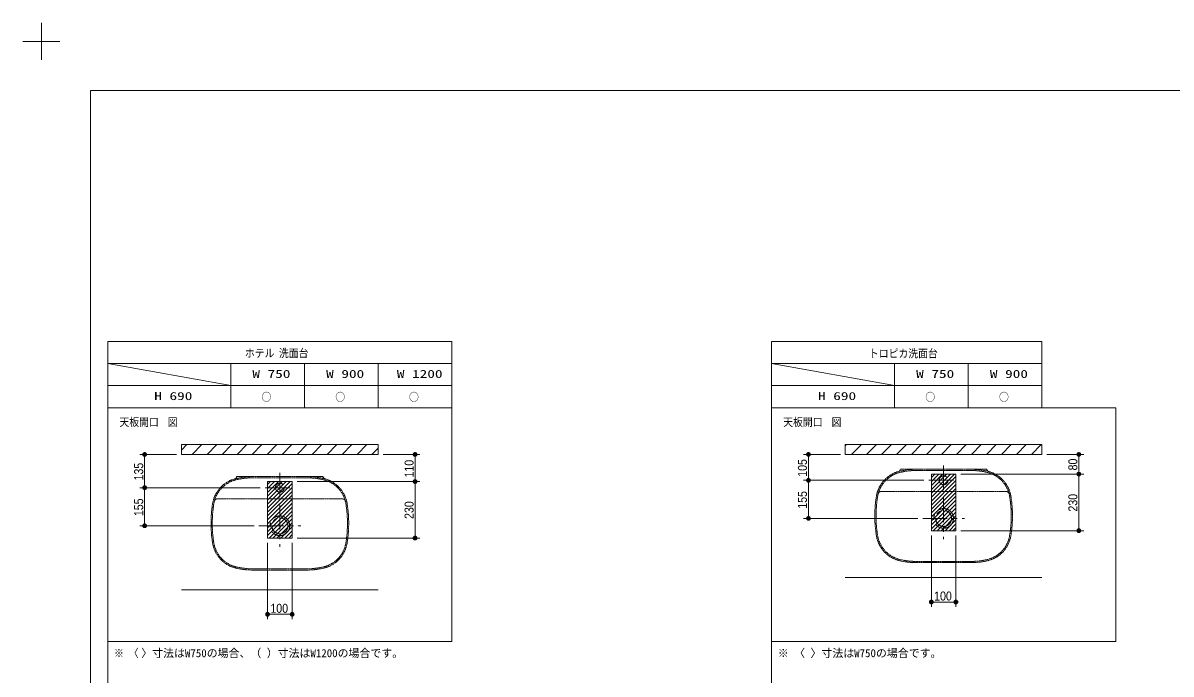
# Model space of a CAD drawing. Units: millimetres, scale not verified. Extents: x -6062 to 6062, y -3045 to 3045.
# Drawn here: x -6062 to -1392, y 397 to 3045 of the extents above; entities that cross this region are included whole.
import ezdxf
from ezdxf.enums import TextEntityAlignment as Align

# ---------------------------------------------------------------- set-up
doc = ezdxf.new("R2010")
doc.units = ezdxf.units.MM
doc.header["$LTSCALE"] = 20
doc.linetypes.add('CHAIN1', pattern=[8, 5, -1, 1, -1])
for name, color, linetype, lineweight in [('0-0_1図面枠', 7, 'Continuous', 9), ('0-4_0', 7, 'Continuous', 9), ('0-5_2寸法-1', 7, 'Continuous', 9), ('0-7_3一般', 7, 'Continuous', 9)]:
    doc.layers.add(name, color=color, linetype=linetype, lineweight=lineweight)
doc.styles.add('ＭＳ ゴシック', font='')
doc.styles.add('ＭＳ Ｐゴシック', font='')
doc.styles.get('ＭＳ ゴシック').set_extended_font_data('MS Gothic')
doc.styles.get('ＭＳ Ｐゴシック').set_extended_font_data('MS PGothic')

# ---------------------------------------------------------------- blocks, each defined once
blk = doc.blocks.new('グループ')
at = {"layer": '0-0_1図面枠'}
for p, q in [((-84000, 57900), (-84000, 60900)), ((-85500, 59400), (-82500, 59400))]:
    blk.add_line(p, q, dxfattribs=at)
blk = doc.blocks.new('グループ-2')
at = {"layer": '0-0_1図面枠'}
blk.add_lwpolyline([(-80000, 55400), (80000, 55400), (80000, -55400), (-80000, -55400)], close=True, dxfattribs=at)
blk = doc.blocks.new('図面枠')
at = {"layer": '0-0_1図面枠'}
for name in ['グループ', 'グループ-2']:
    blk.add_blockref(name, (0, 0), dxfattribs=at)
blk = doc.blocks.new('_Dot')
at = {"layer": '0-4_0'}
for p, q in [((-10, 0), (-20, 0)), ((9.78, 2), (-9.78, 2)), ((7.99, 6), (-7.99, 6)), ((9.16, -3.98), (-9.16, -3.98)), ((6, -7.98), (-6, -7.98))]:
    blk.add_line(p, q, dxfattribs=at)
for points in [[(10, 0), (9.92, 1.25), (9.69, 2.49), (9.3, 3.68), (8.76, 4.82), (8.09, 5.88), (7.29, 6.85), (6.37, 7.71), (5.36, 8.44), (4.26, 9.05), (3.09, 9.51), (1.87, 9.82), (0.63, 9.98), (-0.63, 9.98), (-1.87, 9.82), (-3.09, 9.51), (-4.26, 9.05), (-5.36, 8.44), (-6.37, 7.71), (-7.29, 6.85), (-8.09, 5.88), (-8.76, 4.82), (-9.3, 3.68), (-9.69, 2.49), (-9.92, 1.25), (-10, 0), (0, 0)], [(-10, 0), (-9.92, -1.25), (-9.69, -2.49), (-9.3, -3.68), (-8.76, -4.82), (-8.09, -5.88), (-7.29, -6.85), (-6.37, -7.71), (-5.36, -8.44), (-4.26, -9.05), (-3.09, -9.51), (-1.87, -9.82), (-0.63, -9.98), (0.63, -9.98), (1.87, -9.82), (3.09, -9.51), (4.26, -9.05), (5.36, -8.44), (6.37, -7.71), (7.29, -6.85), (8.09, -5.88), (8.76, -4.82), (9.3, -3.68), (9.69, -2.49), (9.92, -1.25), (10, 0), (0, 0)]]:
    blk.add_lwpolyline(points, close=True, dxfattribs=at)
blk = doc.blocks.new('グループ-24')
at = {"layer": '0-7_3一般', "linetype": 'CHAIN1'}
for p, q in [((-62400, 24000), (-66800, 24000)), ((-62400, 23900), (-66800, 23900)), ((-59556.5, 22200), (-69643.5, 22200)), ((-66800, 16500), (-62400, 16500)), ((-66800, 16400), (-62400, 16400))]:
    blk.add_line(p, q, dxfattribs=at)
for points in [[(-68195, 23835.5), (-68100, 24000), (-66800, 24000)], [(-61005, 23835.5), (-61100, 24000), (-62400, 24000)]]:
    blk.add_lwpolyline(points, dxfattribs=at)
for centre, radius, start, end in [((-67602.3, 21406.8), 2500, 103.25116, 170.74039), ((-67602.3, 21406.8), 2400, 103.25116, 170.74039), ((-66800, 18000), 6000, 90, 103.25116), ((-66800, 18000), 5900, 90, 103.25116), ((-62400, 18000), 6000, 76.74884, 90), ((-62400, 18000), 5900, 76.74884, 90), ((-61597.7, 21406.8), 2400, 9.25961, 76.74884), ((-61597.7, 21406.8), 2500, 9.25961, 76.74884), ((-60200, 20200), 10000, 170.74039, 189.25961), ((-60200, 20200), 9900, 170.74039, 189.25961), ((-69643.5, 21900), 300, 90, 166.41711), ((-59556.5, 21900), 300, 13.58289, 90), ((-69000, 20200), 9900, 350.74039, 9.25961), ((-69000, 20200), 10000, 350.74039, 9.25961), ((-67602.3, 18993.2), 2500, 189.25961, 256.74884), ((-67602.3, 18993.2), 2400, 189.25961, 256.74884), ((-61597.7, 18993.2), 2400, 283.25116, 350.74039), ((-61597.7, 18993.2), 2500, 283.25116, 350.74039), ((-66800, 22400), 6000, 256.74884, 270), ((-66800, 22400), 5900, 256.74884, 270), ((-62400, 22400), 5900, 270, 283.25116), ((-62400, 22400), 6000, 270, 283.25116)]:
    blk.add_arc(centre, radius, start, end, dxfattribs=at)
blk = doc.blocks.new('グループ-25')
at = {"layer": '0-7_3一般', "linetype": 'CHAIN1'}
for p, q in [((-8400, 24600), (-12800, 24600)), ((-8400, 24500), (-12800, 24500)), ((-5556.5, 22800), (-15643.5, 22800)), ((-12800, 17100), (-8400, 17100)), ((-12800, 17000), (-8400, 17000))]:
    blk.add_line(p, q, dxfattribs=at)
for points in [[(-14195, 24435.5), (-14100, 24600), (-12800, 24600)], [(-7005, 24435.5), (-7100, 24600), (-8400, 24600)]]:
    blk.add_lwpolyline(points, dxfattribs=at)
for centre, radius, start, end in [((-13602.3, 22006.8), 2500, 103.25116, 170.74039), ((-13602.3, 22006.8), 2400, 103.25116, 170.74039), ((-12800, 18600), 6000, 90, 103.25116), ((-12800, 18600), 5900, 90, 103.25116), ((-8400, 18600), 6000, 76.74884, 90), ((-8400, 18600), 5900, 76.74884, 90), ((-7597.7, 22006.8), 2400, 9.25961, 76.74884), ((-7597.7, 22006.8), 2500, 9.25961, 76.74884), ((-15643.5, 22500), 300, 90, 166.41711), ((-5556.5, 22500), 300, 13.58289, 90), ((-6200, 20800), 10000, 170.74039, 189.25961), ((-6200, 20800), 9900, 170.74039, 189.25961), ((-15000, 20800), 9900, 350.74039, 9.25961), ((-15000, 20800), 10000, 350.74039, 9.25961), ((-13602.3, 19593.2), 2500, 189.25961, 256.74884), ((-13602.3, 19593.2), 2400, 189.25961, 256.74884), ((-7597.7, 19593.2), 2400, 283.25116, 350.74039), ((-7597.7, 19593.2), 2500, 283.25116, 350.74039), ((-12800, 23000), 6000, 256.74884, 270), ((-12800, 23000), 5900, 256.74884, 270), ((-8400, 23000), 5900, 270, 283.25116), ((-8400, 23000), 6000, 270, 283.25116)]:
    blk.add_arc(centre, radius, start, end, dxfattribs=at)

msp = doc.modelspace()

# ---------------------------------------------------------------- linework, layer by layer
at = {"layer": '0-0_1図面枠'}
for p, q in [((-5717.5, 1750), (-5717.5, -2420)), ((-3017.5, 1750), (-3017.5, -2420)), ((-4317.5, 1660), (-5717.5, 1660)), ((-5717.5, 1660), (-5217.5, 1570)), ((-5217.5, 1480), (-5217.5, 1660)), ((-4917.5, 1480), (-4917.5, 1660)), ((-4617.5, 1480), (-4617.5, 1660)), ((-1917.5, 1660), (-3017.5, 1660)), ((-3017.5, 1660), (-2517.5, 1570)), ((-2517.5, 1480), (-2517.5, 1660)), ((-2217.5, 1480), (-2217.5, 1660)), ((-5717.5, 1570), (-4317.5, 1570)), ((-3017.5, 1570), (-1917.5, 1570))]:
    msp.add_line(p, q, dxfattribs=at)
for points in [[(-5717.5, 1750), (-4317.5, 1750), (-4317.5, 1480), (-5717.5, 1480)], [(-3017.5, 1750), (-1917.5, 1750), (-1917.5, 1480), (-3017.5, 1480)], [(-5717.5, 1480), (-4317.5, 1480), (-4317.5, 530), (-5717.5, 530)], [(-3017.5, 1480), (-1617.5, 1480), (-1617.5, 530), (-3017.5, 530)]]:
    msp.add_lwpolyline(points, close=True, dxfattribs=at)
at = {"layer": '0-5_2寸法-1'}
for p, q in [((-5437.5, 1290), (-5587.5, 1290)), ((-5567.5, 1170.01), (-5567.5, 1274.99)), ((-4597.5, 1290), (-4447.5, 1290)), ((-4467.5, 1195.01), (-4467.5, 1274.99)), ((-2737.5, 1290), (-2887.5, 1290)), ((-2867.5, 1200.01), (-2867.5, 1274.99)), ((-1897.5, 1290), (-1747.5, 1290)), ((-1767.5, 1225.01), (-1767.5, 1274.99)), ((-4947.5, 1180), (-4447.5, 1180)), ((-4947.5, 1180), (-4447.5, 1180)), ((-2397.5, 1185), (-2887.5, 1185)), ((-2397.5, 1185), (-2887.5, 1185)), ((-2867.5, 1169.99), (-2867.5, 1045.01)), ((-2247.5, 1210), (-1747.5, 1210)), ((-2247.5, 1210), (-1747.5, 1210)), ((-1767.5, 995.01), (-1767.5, 1194.99)), ((-5097.5, 1155), (-5587.5, 1155)), ((-5097.5, 1155), (-5587.5, 1155)), ((-5567.5, 1139.99), (-5567.5, 1015.01)), ((-4467.5, 965.01), (-4467.5, 1164.99)), ((-2422.5, 1030), (-2887.5, 1030)), ((-5122.5, 1000), (-5587.5, 1000)), ((-4947.5, 950), (-4447.5, 950)), ((-2367.5, 960), (-2367.5, 670)), ((-2267.5, 960), (-2267.5, 670)), ((-2247.5, 980), (-1747.5, 980)), ((-5067.5, 930), (-5067.5, 620)), ((-4967.5, 930), (-4967.5, 620)), ((-2282.51, 690), (-2352.49, 690)), ((-4982.51, 640), (-5052.49, 640))]:
    msp.add_line(p, q, dxfattribs=at)
at = {"layer": '0-7_3一般'}
for p, q in [((-5417.5, 1307.76), (-5395.26, 1330)), ((-5374.3, 1290), (-5334.3, 1330)), ((-5313.34, 1290), (-5273.34, 1330)), ((-5252.38, 1290), (-5212.38, 1330)), ((-5191.42, 1290), (-5151.42, 1330)), ((-5130.46, 1290), (-5090.46, 1330)), ((-5069.5, 1290), (-5029.5, 1330)), ((-5008.54, 1290), (-4968.54, 1330)), ((-4947.58, 1290), (-4907.58, 1330)), ((-4886.62, 1290), (-4846.62, 1330)), ((-4825.66, 1290), (-4785.66, 1330)), ((-4764.7, 1290), (-4724.7, 1330)), ((-4703.74, 1290), (-4663.74, 1330)), ((-4642.78, 1290), (-4617.5, 1315.28)), ((-2717.5, 1325.52), (-2713.02, 1330)), ((-2692.06, 1290), (-2652.06, 1330)), ((-2631.1, 1290), (-2591.1, 1330)), ((-2570.14, 1290), (-2530.14, 1330)), ((-2509.18, 1290), (-2469.18, 1330)), ((-2448.22, 1290), (-2408.22, 1330)), ((-2387.26, 1290), (-2347.26, 1330)), ((-2326.3, 1290), (-2286.3, 1330)), ((-2265.34, 1290), (-2225.34, 1330)), ((-2204.38, 1290), (-2164.38, 1330)), ((-2143.42, 1290), (-2103.42, 1330)), ((-2082.46, 1290), (-2042.46, 1330)), ((-2021.5, 1290), (-1981.5, 1330)), ((-1960.54, 1290), (-1920.54, 1330)), ((-5417.5, 1290), (-4617.5, 1290)), ((-2717.5, 1290), (-1917.5, 1290)), ((-5067.5, 1168), (-5055.5, 1180)), ((-5067.5, 1152), (-5039.5, 1180)), ((-5067.5, 1136), (-5023.5, 1180)), ((-5067.5, 1120), (-5007.5, 1180)), ((-5067.5, 1104), (-4991.5, 1180)), ((-5067.5, 1088), (-4975.5, 1180)), ((-5067.5, 1072), (-4967.5, 1172)), ((-2367.5, 1196), (-2353.5, 1210)), ((-2367.5, 1180), (-2337.5, 1210)), ((-2367.5, 1164), (-2321.5, 1210)), ((-2367.5, 1148), (-2305.5, 1210)), ((-2367.5, 1132), (-2289.5, 1210)), ((-2367.5, 1116), (-2273.5, 1210)), ((-2367.5, 1100), (-2267.5, 1200)), ((-2367.5, 1084), (-2267.5, 1184)), ((-2367.5, 1068), (-2267.5, 1168)), ((-5067.5, 1056), (-4967.5, 1156)), ((-5067.5, 1040), (-4967.5, 1140)), ((-5067.5, 1024), (-4967.5, 1124)), ((-2367.5, 1052), (-2267.5, 1152)), ((-2367.5, 1036), (-2267.5, 1136)), ((-5067.5, 1008), (-4967.5, 1108)), ((-5067.5, 992), (-4967.5, 1092)), ((-5067.5, 976), (-4967.5, 1076)), ((-2367.5, 1020), (-2267.5, 1120)), ((-2367.5, 1004), (-2267.5, 1104)), ((-2367.5, 988), (-2267.5, 1088)), ((-5067.5, 960), (-4967.5, 1060)), ((-5061.5, 950), (-4967.5, 1044)), ((-5045.5, 950), (-4967.5, 1028)), ((-2359.5, 980), (-2267.5, 1072)), ((-2343.5, 980), (-2267.5, 1056)), ((-2327.5, 980), (-2267.5, 1040)), ((-5029.5, 950), (-4967.5, 1012)), ((-5013.5, 950), (-4967.5, 996)), ((-2311.5, 980), (-2267.5, 1024)), ((-2295.5, 980), (-2267.5, 1008)), ((-2279.5, 980), (-2267.5, 992)), ((-4997.5, 950), (-4967.5, 980)), ((-4981.5, 950), (-4967.5, 964)), ((-2717.5, 790), (-1917.5, 790)), ((-5417.5, 740), (-4617.5, 740))]:
    msp.add_line(p, q, dxfattribs=at)
at = {"layer": '0-7_3一般', "linetype": 'CHAIN1'}
for p, q in [((-5017.5, 1215), (-5017.5, 1095)), ((-2317.5, 1245), (-2317.5, 1125)), ((-2377.5, 1185), (-2257.5, 1185)), ((-5077.5, 1155), (-4957.5, 1155)), ((-5017.5, 1085), (-5017.5, 915)), ((-2317.5, 1115), (-2317.5, 945)), ((-2402.5, 1030), (-2232.5, 1030)), ((-5102.5, 1000), (-4932.5, 1000))]:
    msp.add_line(p, q, dxfattribs=at)
at = {"layer": '0-7_3一般'}
for points in [[(-5417.5, 1330), (-4617.5, 1330), (-4617.5, 1290), (-5417.5, 1290)], [(-2717.5, 1330), (-1917.5, 1330), (-1917.5, 1290), (-2717.5, 1290)], [(-5067.5, 1180), (-4967.5, 1180), (-4967.5, 950), (-5067.5, 950)], [(-5067.5, 1180), (-4967.5, 1180), (-4967.5, 950), (-5067.5, 950)], [(-2367.5, 1210), (-2267.5, 1210), (-2267.5, 980), (-2367.5, 980)], [(-2367.5, 1210), (-2267.5, 1210), (-2267.5, 980), (-2367.5, 980)]]:
    msp.add_lwpolyline(points, close=True, dxfattribs=at)
at = {"layer": '0-7_3一般', "linetype": 'CHAIN1'}
for centre, radius in [((-5017.5, 1155), 18), ((-2317.5, 1185), 18), ((-5017.5, 1000), 40), ((-5017.5, 1000), 32.5), ((-2317.5, 1030), 40), ((-2317.5, 1030), 32.5)]:
    msp.add_circle(centre, radius, dxfattribs=at)

# ---------------------------------------------------------------- block references
at = {"layer": '0-0_1図面枠', "xscale": 0.05, "yscale": 0.05}
msp.add_blockref('図面枠', (-1787.5, 0), dxfattribs=at)
at = {"layer": '0-5_2寸法-1', "xscale": 0.7503418, "yscale": 0.7503418}
for p, rotation in [((-5567.5, 1290), 90), ((-4467.5, 1290), 90), ((-2867.5, 1290), 90), ((-1767.5, 1290), 90), ((-1767.5, 1210), 270), ((-1767.5, 1210), 90), ((-5567.5, 1155), 270), ((-4467.5, 1180), 270), ((-4467.5, 1180), 90), ((-2867.5, 1185), 270), ((-2867.5, 1185), 90), ((-5567.5, 1155), 90), ((-2867.5, 1030), 270), ((-5567.5, 1000), 270), ((-1767.5, 980), 270), ((-4467.5, 950), 270), ((-2367.5, 690), 180), ((-5067.5, 640), 180)]:
    msp.add_blockref('_Dot', p, dxfattribs=dict(at, rotation=rotation))
for p in [(-2267.5, 690), (-4967.5, 640)]:
    msp.add_blockref('_Dot', p, dxfattribs=at)
at = {"layer": '0-7_3一般', "xscale": 0.05, "yscale": 0.05}
for name in ['グループ-25', 'グループ-24']:
    msp.add_blockref(name, (-1787.5, 0), dxfattribs=at)

# ---------------------------------------------------------------- texts
at = {"layer": '0-0_1図面枠', "style": 'ＭＳ ゴシック'}
for s, width, p in [('ホテル', 0.9, (-5159.45, 1675.81)), ('洗面台', 0.9, (-5021.34, 1675.81)), ('トロピカ洗面台', 0.9, (-2621.09, 1674.66)), ('W 750', 1.4, (-5129.45, 1591.59)), ('W 900', 1.4, (-4829.45, 1591.59)), ('W 1200', 1.4, (-4541.75, 1591.59)), ('W 750', 1.4, (-2429.45, 1591.59)), ('W 900', 1.4, (-2129.45, 1591.59)), ('H 690', 1.4, (-5528.49, 1501.59)), ('○', 0.9, (-5092.09, 1497.53)), ('○', 0.9, (-4792.09, 1497.53)), ('○', 0.9, (-4492.09, 1497.53)), ('H 690', 1.4, (-2828.49, 1501.59)), ('○', 0.9, (-2392.09, 1497.53)), ('○', 0.9, (-2092.09, 1497.53)), ('天板開口', 0.9, (-5670, 1395.64)), ('図', 0.9, (-5473.27, 1395.64)), ('天板開口', 0.9, (-2970, 1395.64)), ('図', 0.9, (-2773.27, 1395.64)), ('※ 〈', 0.9, (-5692.1, 455.81))]:
    msp.add_text(s, height=32.55, dxfattribs=dict(at, width=width)).set_placement(p, align=Align.BOTTOM_LEFT)
for s, p in [(' 〉寸法はW750の場合、（ ）寸法はW1200の場合です。', (-5603.34, 455.81)), ('※ 〈 〉寸法はW750の場合です。', (-2992.1, 455.81))]:
    msp.add_text(s, height=32.55, dxfattribs=at).set_placement(p, align=Align.BOTTOM_LEFT)
at = {"layer": '0-5_2寸法-1', "style": 'ＭＳ Ｐゴシック', "width": 0.9}
for s, p in [('110', (-4462.54, 1196.39)), ('105', (-2862.54, 1199.28)), ('80', (-1762.54, 1225.12)), ('135', (-5562.54, 1184.28)), ('155', (-2862.54, 1069.28)), ('230', (-1762.54, 1057.72)), ('155', (-5562.54, 1039.28)), ('230', (-4462.54, 1027.72))]:
    msp.add_text(s, height=36.66, rotation=90, dxfattribs=at).set_placement(p, align=Align.BOTTOM_LEFT)
for p in [(-2356.11, 685.04), (-5056.11, 635.04)]:
    msp.add_text('100', height=36.66, dxfattribs=at).set_placement(p, align=Align.BOTTOM_LEFT)

doc.saveas('drawing.dxf')
